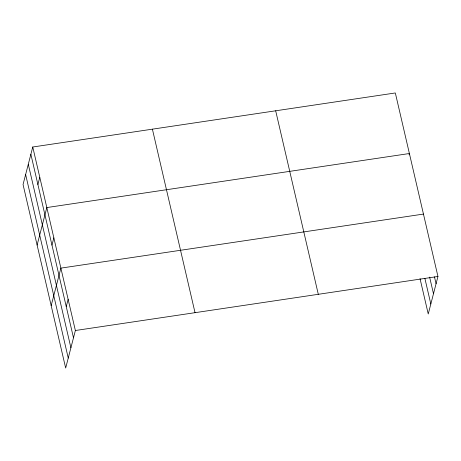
<?xml version="1.0" encoding="UTF-8"?>
<svg xmlns="http://www.w3.org/2000/svg" width="461" height="461" viewBox="0 0 461 461"><rect width="100%" height="100%" fill="white"/><g stroke="black" fill="none" stroke-linecap="round" stroke-linejoin="round"><path stroke-width="0.69" d="M32.754 147.001L23.05 184.527L65.669 368.039L75.374 330.514L32.754 147.001L395.331 92.961L437.95 276.473L428.246 313.999L420.034 278.64M37.9 184.567L39.784 177.283M37.116 245.085L46.82 207.559L409.397 153.519L409.051 154.844M51.966 245.125L53.851 237.841M51.177 305.649L60.881 268.123L423.457 214.077M66.246 306.605L68.13 299.322M75.374 330.514L437.95 276.473M434.458 276.825L436.066 283.757M429.623 277.101L433.484 293.738M424.869 278.369L430.828 304.018M275.678 110.796L318.297 294.308M152.407 129.166L195.026 312.685M30.87 154.285L73.489 337.804M28.288 164.266L70.908 347.778M25.632 174.546L68.251 358.064"/></g></svg>
